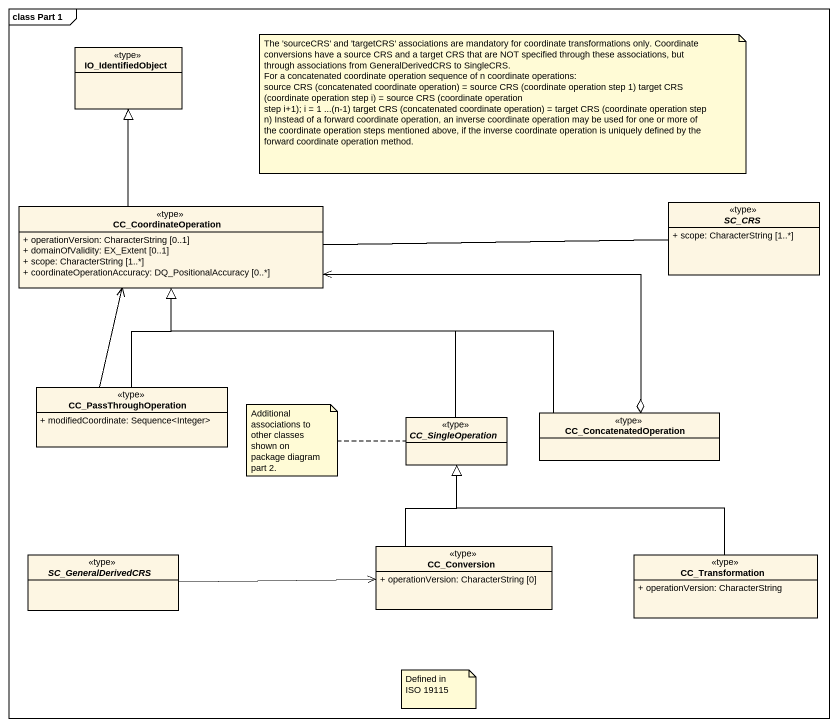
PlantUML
@startuml
mainframe class Part 1
hide circle
hide empty members
skinparam classAttributeIconSize 0
class IO_IdentifiedObject <<type>>
class CC_CoordinateOperation <<type>> {
  + operationVersion: CharacterString [0..1]
  + domainOfValidity: EX_Extent [0..1]
  + scope: CharacterString [1..*]
  + coordinateOperationAccuracy: DQ_PositionalAccuracy [0..*]
}
abstract class SC_CRS <<type>> {
  + scope: CharacterString [1..*]
}
class CC_PassThroughOperation <<type>> {
  + modifiedCoordinate: Sequence<Integer>
}
abstract class CC_SingleOperation <<type>>
class CC_ConcatenatedOperation <<type>>
abstract class SC_GeneralDerivedCRS <<type>>
class CC_Conversion <<type>> {
  + operationVersion: CharacterString [0]
}
class CC_Transformation <<type>> {
  + operationVersion: CharacterString
}
CC_CoordinateOperation -up-|> IO_IdentifiedObject
CC_CoordinateOperation -right- SC_CRS
CC_CoordinateOperation <-right-o CC_ConcatenatedOperation
SC_CRS -left- CC_CoordinateOperation
CC_PassThroughOperation -up-|> CC_CoordinateOperation
CC_PassThroughOperation -up-> CC_CoordinateOperation
CC_SingleOperation -up-|> CC_CoordinateOperation
CC_ConcatenatedOperation -left-|> CC_CoordinateOperation
SC_GeneralDerivedCRS -right-> CC_Conversion
CC_Conversion -up-|> CC_SingleOperation
CC_Transformation -left-|> CC_SingleOperation
note as N1
  The 'sourceCRS' and 'targetCRS' associations are mandatory for coordinate transformations only. Coordinate conversions have a source CRS and a target CRS that are NOT specified through these associations, but through associations from GeneralDerivedCRS to SingleCRS.
  For a concatenated coordinate operation sequence of n coordinate operations:
  source CRS (concatenated coordinate operation) = source CRS (coordinate operation step 1) target CRS (coordinate operation step i) = source CRS (coordinate operation
  step i+1); i = 1 ...(n-1) target CRS (concatenated coordinate operation) = target CRS (coordinate operation step n) Instead of a forward coordinate operation, an inverse coordinate operation may be used for one or more of the coordinate operation steps mentioned above, if the inverse coordinate operation is uniquely defined by the forward coordinate operation method.
end note
note left of CC_SingleOperation : Additional associations to other classes shown on package diagram part 2.
note as N3
  Defined in
  ISO 19115
end note
@enduml
